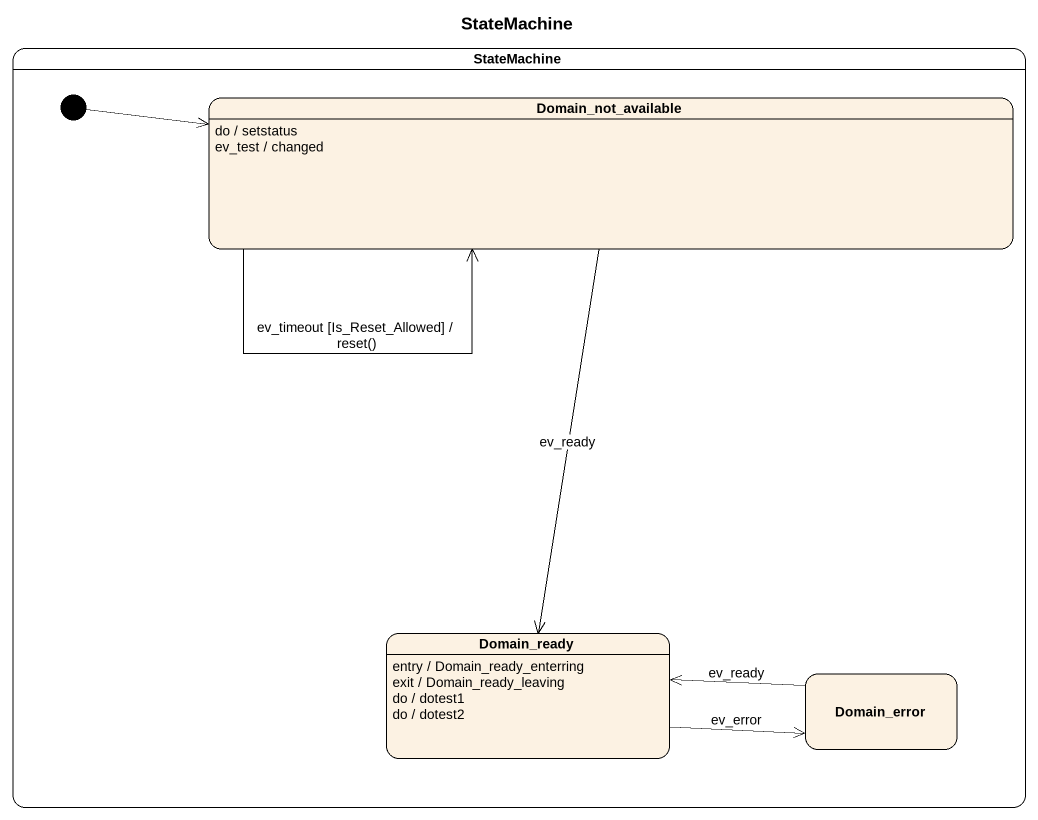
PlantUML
@startuml
title StateMachine
hide empty description
state StateMachine {
  state Domain_not_available
  Domain_not_available : do / setstatus
  Domain_not_available : ev_test / changed
  state Domain_ready
  Domain_ready : entry / Domain_ready_enterring
  Domain_ready : exit / Domain_ready_leaving
  Domain_ready : do / dotest1
  Domain_ready : do / dotest2
  state Domain_error
  [*] -right-> Domain_not_available
}
Domain_not_available --> Domain_not_available : ev_timeout [Is_Reset_Allowed] / reset()
Domain_not_available --> Domain_ready : ev_ready
Domain_ready -right-> Domain_error : ev_error
Domain_error -left-> Domain_ready : ev_ready
@enduml
